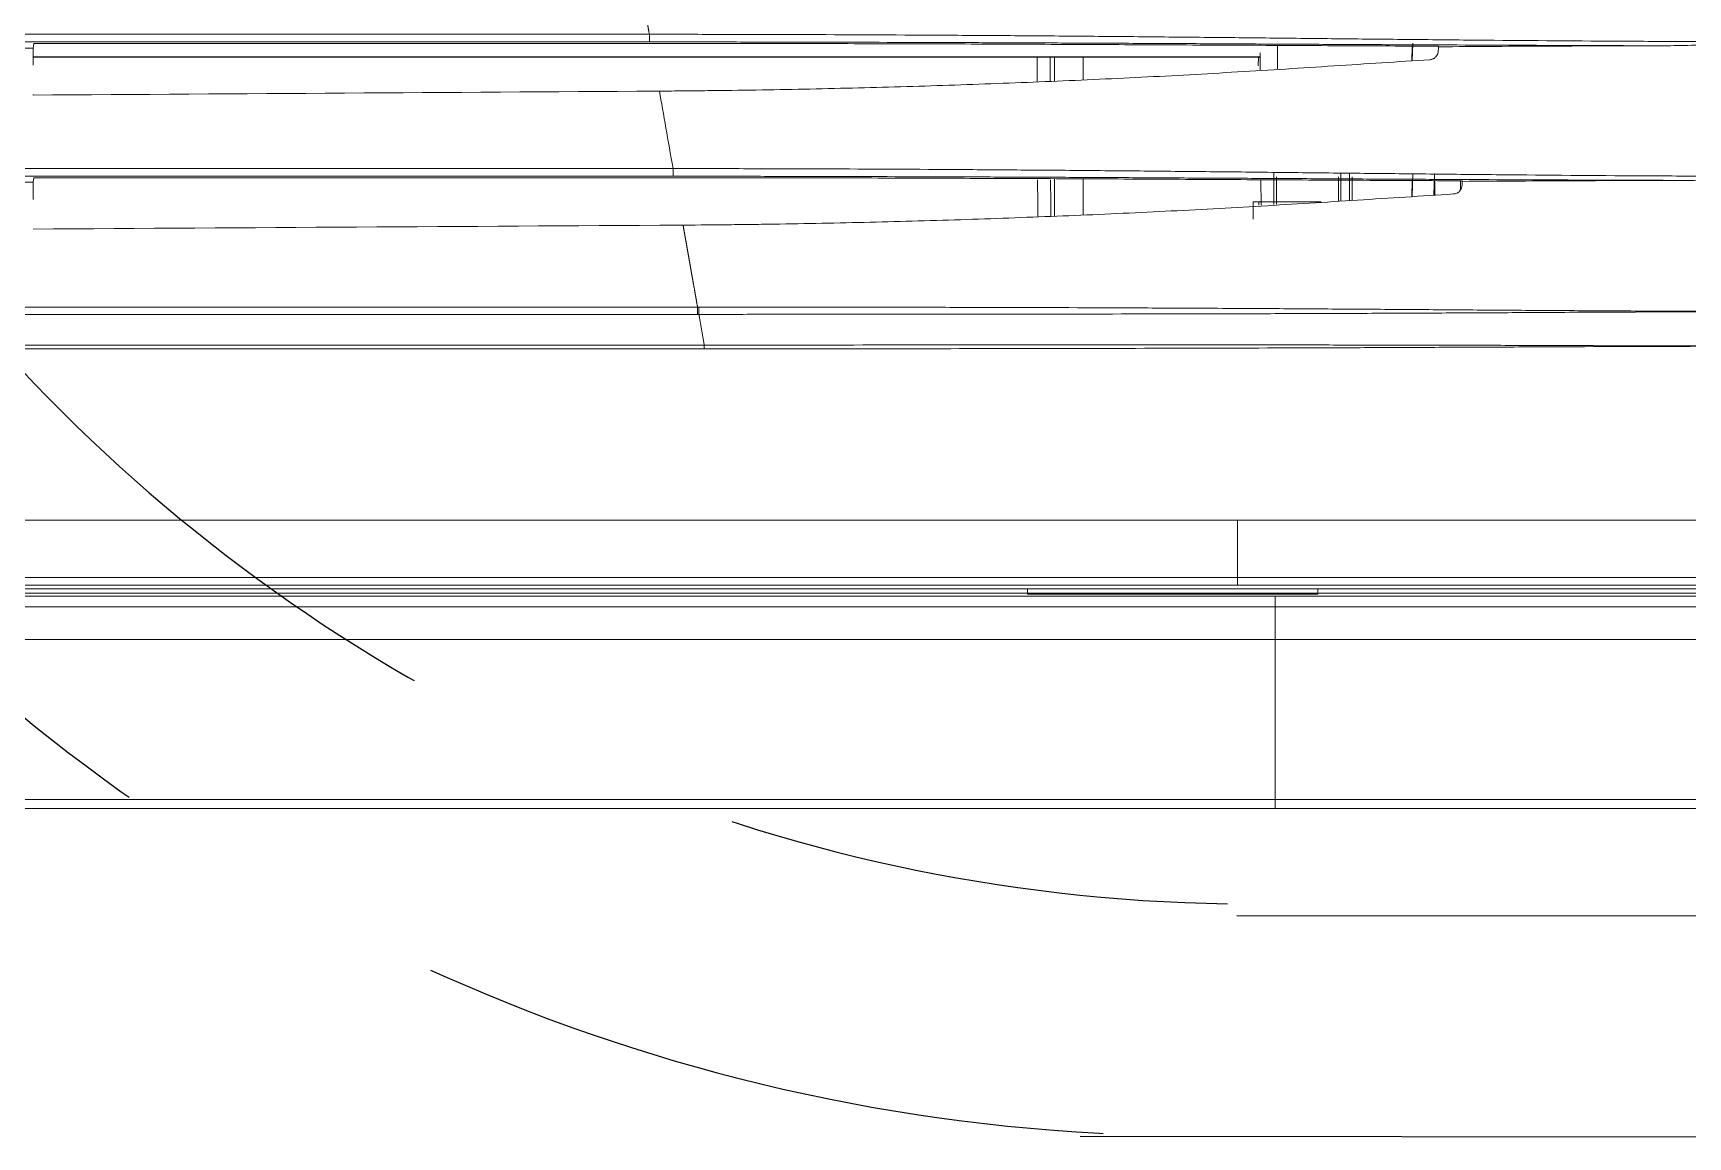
# Model space of a CAD drawing. Header units: inches. Extents: x 3778 to 56227, y -16914 to 35091.
# Drawn here: x 43093.4 to 43283.5, y -13116.7 to -12989.9 of the extents above; entities that cross this region are included whole.
import ezdxf

# ---------------------------------------------------------------- set-up
doc = ezdxf.new("R2010")
doc.units = ezdxf.units.IN
doc.header["$LTSCALE"] = 100
doc.header["$MEASUREMENT"] = 0
doc.linetypes.add('DH-HID2', pattern=[1.2, 0.8, -0.4])
doc.layers.add('2-con', color=2, linetype='Continuous')
doc.layers.add('FU-FURM', color=251, linetype='DH-HID2')
doc.layers.add('mark-B', color=2, linetype='Continuous', lineweight=20)

# ---------------------------------------------------------------- blocks, each defined once
blk = doc.blocks.new('cjscjdeh')
at = {"layer": 'FU-FURM', "color": 8}
for p, q in [((151074.68, 67752.61), (151127.77, 67752.55)), ((151056.66, 67727.25), (151134.59, 67727.15))]:
    blk.add_line(p, q, dxfattribs=at)
for centre, radius, start in [((151076.67, 67948.17), 194.25, 181.2146), ((151070.33, 67940.87), 213.6, 181.2145)]:
    blk.add_arc(centre, radius, start, 269.0908, dxfattribs=at)
blk = doc.blocks.new('무풍1WAY 대형')
at = {"layer": 'mark-B'}
for p, q in [((-620.26, -24.74), (-556.94, -24.74)), ((-556.94, -25.23), (-620.26, -25.23)), ((-556.94, -24.74), (-523.58, -24.74)), ((-523.58, -25.23), (-556.94, -25.23)), ((-523.58, -24.74), (-224.04, -24.74)), ((0, -25.23), (-523.58, -25.23)), ((-486.45, -52.82), (486.43, -52.82)), ((486.43, -53.25), (-486.45, -53.25)), ((-485.68, -56.78), (485.66, -56.78)), ((485.66, -57.61), (-485.68, -57.61)), ((-549.54, -67.72), (-549.54, -69.71)), ((-529.99, -72.34), (-529.99, -68.19)), ((-526.7, -72.36), (-526.7, -68.09)), ((-567.87, -72.98), (-567.79, -70.3)), ((-567.8, -72.15), (-567.74, -70.3)), ((-560.9, -69.91), (-560.9, -72.56)), ((-560.6, -69.89), (-560.6, -73.01)), ((-559.61, -73.01), (-559.61, -69.84)), ((-559.31, -72.56), (-559.31, -69.82)), ((-549.54, -69.71), (-557.35, -69.71)), ((-552.19, -69.42), (-552.19, -72.56)), ((-551.89, -69.41), (-551.89, -73.01)), ((-550.41, -72.24), (-550.46, -69.33)), ((-550.17, -69.31), (-550.16, -69.71)), ((-573.36, -72.12), (-573.36, -71.11)), ((-570.38, -72.14), (-570.38, -70.47)), ((-570.29, -70.46), (-570.36, -72.98)), ((-409.41, -72.48), (-409.34, -71.95)), ((-407.69, -71.95), (-409.34, -71.95)), ((-409.41, -72.48), (-483.05, -72.48)), ((-482.87, -72.64), (482.85, -72.64)), ((482.85, -73.52), (-482.87, -73.52)), ((-526.7, -86.37), (-526.7, -83.61)), ((-552.32, -87.68), (-552.32, -85)), ((-550.33, -86.81), (-550.33, -84.89)), ((-550.08, -85.35), (-550.13, -86.37)), ((-529.99, -86.37), (-529.99, -83.78)), ((-567.87, -87.92), (-567.81, -85.91)), ((-567.81, -87.6), (-567.76, -85.91)), ((-409.33, -86.37), (-550.3, -86.37)), ((-409.41, -87.91), (-409.34, -87.38)), ((-407.69, -87.38), (-409.34, -87.38)), ((-409.41, -87.91), (-480.32, -87.91)), ((-480.14, -88.08), (480.12, -88.08)), ((480.12, -88.96), (-480.14, -88.96))]:
    blk.add_line(p, q, dxfattribs=at)
for centre in [(-409.34, -69.96), (-409.34, -85.4)]:
    blk.add_ellipse(centre, major_axis=(0, -1.99), ratio=0.008727, start_param=0.069813, end_param=1.570796, dxfattribs=at)
for points, knots in [([(-552.04, 0), (-460.03, 0), (-322.02, 0), (-184.01, 0), (-92.01, 0), (-46, 0), (0, 0)], [0, 0, 0, 0, 0.5, 0.75, 0.75, 1, 1, 1, 1]), ([(-634.86, -0.02), (-633.13, -0.02), (-631.41, -0.02), (-627.96, -0.02), (-622.78, -0.02), (-610.7, -0.02), (-600.35, -0.02), (-579.65, -0.02), (-565.84, -0.02), (-552.04, -0.02)], [0, 0, 0, 0, 0.0625, 0.0625, 0.125, 0.25, 0.5, 0.5, 1, 1, 1, 1]), ([(-552.04, -1.05), (-565.84, -1.05), (-579.65, -1.05), (-600.35, -1.05), (-610.7, -1.05), (-621.06, -1.05), (-626.23, -1.06), (-627.96, -1.06), (-631.41, -1.06), (-633.13, -1.06), (-634.86, -1.06)], [0, 0, 0, 0, 0.5, 0.5, 0.75, 0.875, 0.875, 0.9375, 0.9375, 1, 1, 1, 1]), ([(-552.04, -0.02), (-506.03, -0.02), (-460.03, -0.02), (-368.03, -0.02), (-322.02, -0.02), (-230.02, -0.02), (-184.01, -0.02), (-92.01, -0.02), (-46, -0.02), (0, -0.02)], [0, 0, 0, 0, 0.25, 0.25, 0.5, 0.5, 0.75, 0.75, 1, 1, 1, 1]), ([(-552.04, -0.02), (-552.04, -0.02), (-552.04, -0.05), (-552.04, -0.14), (-552.04, -0.21), (-552.04, -0.39), (-552.04, -0.5), (-552.04, -0.75), (-552.04, -0.89), (-552.04, -1.05)], [0, 0, 0, 0, 0.25, 0.25, 0.5, 0.5, 0.75, 0.75, 1, 1, 1, 1]), ([(0, -1.05), (-46, -1.05), (-92.01, -1.04), (-184.01, -1.04), (-230.02, -1.04), (-322.02, -1.04), (-368.03, -1.04), (-460.03, -1.04), (-506.03, -1.05), (-552.04, -1.05)], [0, 0, 0, 0, 0.25, 0.25, 0.5, 0.5, 0.75, 0.75, 1, 1, 1, 1]), ([(-552.04, -19.43), (-552.04, -19.37), (-552.04, -19.25), (-552.04, -19.06), (-552.04, -18.88), (-552.04, -18.69), (-552.04, -18.51), (-552.04, -18.32), (-552.04, -18.13), (-552.04, -17.94), (-552.04, -17.75), (-552.04, -17.56), (-552.04, -17.37), (-552.04, -17.17), (-552.04, -16.98), (-552.04, -16.78), (-552.04, -16.58), (-552.04, -16.38), (-552.04, -16.18), (-552.04, -15.98), (-552.04, -15.78), (-552.04, -15.58), (-552.04, -15.37), (-552.04, -15.17), (-552.04, -14.96), (-552.04, -14.75), (-552.04, -14.54), (-552.04, -14.33), (-552.04, -14.12), (-552.04, -13.91), (-552.04, -13.7), (-552.04, -13.48), (-552.04, -13.27), (-552.04, -13.05), (-552.04, -12.84), (-552.04, -12.62), (-552.04, -12.4), (-552.04, -12.18), (-552.04, -11.96), (-552.04, -11.74), (-552.04, -11.52), (-552.04, -11.29), (-552.04, -11.07), (-552.04, -10.84), (-552.04, -10.62), (-552.04, -10.39), (-552.04, -10.16), (-552.04, -9.92), (-552.04, -9.66), (-552.04, -9.38), (-552.04, -9.11), (-552.04, -8.84), (-552.04, -8.58), (-552.04, -8.31), (-552.04, -8.05), (-552.04, -7.79), (-552.04, -7.54), (-552.04, -7.29), (-552.04, -7.04), (-552.04, -6.79), (-552.04, -6.55), (-552.04, -6.31), (-552.04, -6.07), (-552.04, -5.84), (-552.04, -5.61), (-552.04, -5.38), (-552.04, -5.15), (-552.04, -4.93), (-552.04, -4.71), (-552.04, -4.49), (-552.04, -4.28), (-552.04, -4.07), (-552.04, -3.86), (-552.04, -3.65), (-552.04, -3.45), (-552.04, -3.25), (-552.04, -3.05), (-552.04, -2.85), (-552.04, -2.66), (-552.04, -2.47), (-552.04, -2.28), (-552.04, -2.1), (-552.04, -1.92), (-552.04, -1.74), (-552.04, -1.56), (-552.04, -1.39), (-552.04, -1.22), (-552.04, -1.11), (-552.04, -1.05)], [0, 0, 0, 0, 0.009448, 0.018961, 0.028537, 0.038176, 0.047879, 0.057646, 0.067477, 0.077371, 0.087329, 0.09735, 0.107435, 0.117584, 0.127796, 0.138072, 0.148411, 0.158814, 0.16928, 0.17981, 0.190403, 0.20106, 0.21178, 0.222564, 0.233411, 0.244321, 0.255295, 0.266332, 0.277432, 0.288596, 0.299823, 0.311114, 0.322467, 0.333884, 0.345363, 0.356906, 0.368512, 0.38018, 0.391912, 0.403706, 0.415563, 0.427483, 0.439465, 0.451511, 0.463619, 0.475789, 0.488022, 0.500318, 0.515257, 0.530069, 0.544755, 0.559315, 0.573749, 0.588058, 0.60224, 0.616297, 0.630228, 0.644033, 0.657712, 0.671265, 0.684693, 0.697995, 0.711172, 0.724224, 0.73715, 0.749951, 0.762626, 0.775177, 0.787602, 0.799902, 0.812077, 0.824128, 0.836053, 0.847854, 0.859531, 0.871082, 0.88251, 0.893812, 0.90499, 0.916044, 0.926974, 0.937779, 0.948459, 0.959016, 0.969448, 0.979756, 0.98994, 1, 1, 1, 1]), ([(0, -19.43), (-92.01, -19.43), (-184.01, -19.43), (-322.02, -19.43), (-368.03, -19.43), (-437.03, -19.43), (-460.03, -19.43), (-506.03, -19.43), (-529.04, -19.43), (-552.04, -19.43)], [0, 0, 0, 0, 0.5, 0.5, 0.75, 0.75, 0.875, 0.875, 1, 1, 1, 1]), ([(-552.04, -23.18), (-529.04, -23.18), (-506.03, -23.18), (-460.03, -23.18), (-437.03, -23.18), (-368.03, -23.18), (-322.02, -23.18), (-184.01, -23.18), (-92.01, -23.18), (0, -23.18)], [0, 0, 0, 0, 0.125, 0.125, 0.25, 0.25, 0.5, 0.5, 1, 1, 1, 1]), ([(-552.04, -23.18), (-552.04, -23.25), (-552.04, -23.32), (-552.04, -23.47), (-552.04, -23.54), (-552.04, -23.68), (-552.04, -23.75), (-552.04, -23.88), (-552.04, -23.94), (-552.04, -24.05), (-552.04, -24.11), (-552.04, -24.2), (-552.04, -24.24), (-552.04, -24.3), (-552.04, -24.33), (-552.04, -24.36), (-552.04, -24.37), (-552.04, -24.38)], [0, 0, 0, 0, 0.125, 0.125, 0.25, 0.25, 0.375, 0.375, 0.5, 0.5, 0.625, 0.625, 0.75, 0.75, 0.875, 0.875, 1, 1, 1, 1]), ([(0, -24.38), (-92.01, -24.38), (-184.01, -24.38), (-322.02, -24.38), (-368.03, -24.38), (-437.03, -24.38), (-460.03, -24.38), (-506.03, -24.38), (-529.04, -24.38), (-552.04, -24.38)], [0, 0, 0, 0, 0.5, 0.5, 0.75, 0.75, 0.875, 0.875, 1, 1, 1, 1]), ([(-616.53, -25.68), (-616.21, -25.68), (-615.89, -25.68), (-615.4, -25.68), (-615.24, -25.68), (-614.92, -25.68), (-614.11, -25.68), (-613.31, -25.68), (-611.37, -25.68), (-610.08, -25.68), (-607.5, -25.68), (-606.21, -25.68), (-603.63, -25.68), (-597.18, -25.68), (-590.73, -25.68), (-580.41, -25.68), (-575.25, -25.68), (-564.93, -25.68), (-559.77, -25.68), (-554.61, -25.68)], [0, 0, 0, 0, 0.015625, 0.015625, 0.023437, 0.023437, 0.03125, 0.0625, 0.0625, 0.125, 0.125, 0.1875, 0.1875, 0.25, 0.5, 0.5, 0.75, 0.75, 1, 1, 1, 1]), ([(-556.94, -25.23), (-556.94, -25.2), (-556.94, -25.17), (-556.94, -25.11), (-556.94, -25.08), (-556.94, -25.02), (-556.94, -24.99), (-556.94, -24.94), (-556.94, -24.91), (-556.94, -24.86), (-556.94, -24.84), (-556.94, -24.81), (-556.94, -24.79), (-556.94, -24.77), (-556.94, -24.76), (-556.94, -24.74), (-556.94, -24.74), (-556.94, -24.74)], [0, 0, 0, 0, 0.125, 0.125, 0.25, 0.25, 0.375, 0.375, 0.5, 0.5, 0.625, 0.625, 0.75, 0.75, 0.875, 0.875, 1, 1, 1, 1]), ([(-554.61, -25.68), (-553.46, -25.68), (-552.31, -25.68), (-550.02, -25.68), (-548.87, -25.68), (-547.73, -25.68)], [0, 0, 0, 0, 0.500008, 0.500008, 1, 1, 1, 1]), ([(-547.73, -26.53), (-548.87, -26.53), (-550.02, -26.53), (-552.31, -26.53), (-553.46, -26.53), (-554.61, -26.53)], [0, 0, 0, 0, 0.499997, 0.499997, 1, 1, 1, 1]), ([(-547.73, -25.68), (-547.73, -25.68), (-547.73, -25.67), (-547.73, -25.69), (-547.73, -25.7), (-547.73, -25.73), (-547.73, -25.76), (-547.73, -25.81), (-547.73, -25.85), (-547.73, -25.93), (-547.73, -25.97), (-547.73, -26.07), (-547.73, -26.12), (-547.73, -26.23), (-547.73, -26.29), (-547.73, -26.41), (-547.73, -26.47), (-547.73, -26.53)], [0, 0, 0, 0, 0.125, 0.125, 0.25, 0.25, 0.375, 0.375, 0.5, 0.5, 0.625, 0.625, 0.75, 0.75, 0.875, 0.875, 1, 1, 1, 1]), ([(547.71, -26.53), (502.06, -26.53), (456.42, -26.53), (365.14, -26.53), (319.49, -26.53), (228.21, -26.53), (182.56, -26.53), (91.28, -26.53), (45.63, -26.53), (-45.65, -26.53), (-91.3, -26.53), (-182.58, -26.53), (-273.87, -26.53), (-410.8, -26.53), (-502.08, -26.53), (-547.73, -26.53)], [0, 0, 0, 0, 0.125, 0.125, 0.25, 0.25, 0.375, 0.375, 0.5, 0.5, 0.625, 0.625, 0.75, 0.875, 1, 1, 1, 1]), ([(-547.73, -26.53), (-547.73, -27.47), (-547.73, -29.66), (-547.73, -31.86), (-547.73, -33.13)], [0, 0, 0, 0, 0.427551, 1, 1, 1, 1]), ([(-523.58, -24.74), (-523.58, -24.74), (-523.58, -24.74), (-523.58, -24.76), (-523.58, -24.77), (-523.58, -24.79), (-523.58, -24.81), (-523.58, -24.84), (-523.58, -24.86), (-523.58, -24.91), (-523.58, -24.94), (-523.58, -24.99), (-523.58, -25.02), (-523.58, -25.08), (-523.58, -25.11), (-523.58, -25.17), (-523.58, -25.2), (-523.58, -25.23)], [0, 0, 0, 0, 0.125, 0.125, 0.25, 0.25, 0.375, 0.375, 0.5, 0.5, 0.625, 0.625, 0.75, 0.75, 0.875, 0.875, 1, 1, 1, 1]), ([(-547.73, -33.13), (-548.79, -33.13), (-570.87, -33.13), (-592.94, -33.13), (-613.96, -33.13)], [0, 0, 0, 0, 0.04809, 1, 1, 1, 1]), ([(-106.59, -33.13), (-116.7, -33.13), (-172.46, -33.13), (-273.87, -33.13), (-372.29, -33.13), (-425.07, -33.13), (-432.21, -33.13)], [0, 0, 0, 0, 0.093212, 0.513729, 0.934246, 1, 1, 1, 1]), ([(-615.92, -53.12), (-613.22, -53.12), (-610.53, -53.12), (-605.13, -53.11), (-602.43, -53.11), (-594.34, -53.09), (-588.95, -53.07), (-580.86, -53.03), (-578.16, -53.02), (-572.76, -53), (-567.37, -52.97), (-561.97, -52.95), (-556.58, -52.93), (-553.88, -52.92), (-545.79, -52.9), (-540.4, -52.88), (-529.61, -52.86), (-524.21, -52.85), (-513.42, -52.83), (-508.03, -52.83), (-497.24, -52.82), (-491.84, -52.82), (-486.45, -52.82)], [0, 0, 0, 0, 0.0625, 0.0625, 0.125, 0.125, 0.25, 0.25, 0.3125, 0.3125, 0.375, 0.4375, 0.4375, 0.5, 0.5, 0.625, 0.625, 0.75, 0.75, 0.875, 0.875, 1, 1, 1, 1]), ([(-486.45, -53.25), (-491.84, -53.25), (-497.24, -53.25), (-508.03, -53.26), (-513.42, -53.26), (-524.21, -53.26), (-529.61, -53.26), (-537.7, -53.27), (-540.4, -53.27), (-545.79, -53.27), (-548.49, -53.27), (-553.88, -53.26), (-556.58, -53.26), (-561.97, -53.25), (-564.67, -53.25), (-570.07, -53.24), (-572.76, -53.23), (-578.16, -53.22), (-580.86, -53.21), (-586.25, -53.19), (-588.95, -53.18), (-594.34, -53.16), (-597.04, -53.15), (-602.43, -53.14), (-605.13, -53.13), (-610.53, -53.13), (-613.22, -53.12), (-615.92, -53.12)], [0, 0, 0, 0, 0.125, 0.125, 0.25, 0.25, 0.375, 0.375, 0.4375, 0.4375, 0.5, 0.5, 0.5625, 0.5625, 0.625, 0.625, 0.6875, 0.6875, 0.75, 0.75, 0.8125, 0.8125, 0.875, 0.875, 0.9375, 0.9375, 1, 1, 1, 1]), ([(-486.45, -53.25), (-486.45, -53.23), (-486.45, -53.21), (-486.45, -53.15), (-486.45, -53.11), (-486.45, -53.04), (-486.45, -53), (-486.45, -52.91), (-486.45, -52.86), (-486.45, -52.82)], [0, 0, 0, 0, 0.25, 0.25, 0.5, 0.5, 0.75, 0.75, 1, 1, 1, 1]), ([(-615.22, -57.11), (-613.86, -57.11), (-612.51, -57.11), (-609.81, -57.1), (-608.46, -57.1), (-605.76, -57.1), (-604.41, -57.09), (-601.71, -57.08), (-600.36, -57.08), (-597.66, -57.07), (-596.31, -57.06), (-593.61, -57.05), (-592.26, -57.04), (-588.22, -57.02), (-585.52, -57.01), (-580.13, -56.98), (-577.44, -56.96), (-572.05, -56.94), (-569.36, -56.92), (-563.98, -56.9), (-561.29, -56.89), (-555.9, -56.87), (-553.21, -56.86), (-545.14, -56.84), (-539.76, -56.83), (-528.99, -56.81), (-523.61, -56.8), (-515.52, -56.8), (-512.82, -56.79), (-508.78, -56.79), (-507.43, -56.79), (-504.73, -56.79), (-503.38, -56.79), (-499.33, -56.79), (-496.63, -56.79), (-492.58, -56.78), (-490.55, -56.78), (-488.19, -56.78), (-487.18, -56.78), (-486.5, -56.78), (-486.16, -56.78), (-485.83, -56.78)], [0, 0, 0, 0, 0.03125, 0.03125, 0.0625, 0.0625, 0.09375, 0.09375, 0.125, 0.125, 0.15625, 0.15625, 0.1875, 0.1875, 0.25, 0.25, 0.3125, 0.3125, 0.375, 0.375, 0.4375, 0.4375, 0.5, 0.5, 0.625, 0.625, 0.75, 0.75, 0.8125, 0.8125, 0.84375, 0.84375, 0.875, 0.875, 0.9375, 0.9375, 0.96875, 0.984375, 0.992188, 0.992188, 1, 1, 1, 1]), ([(-485.83, -57.61), (-485.83, -57.59), (-485.83, -57.56), (-485.83, -57.49), (-485.83, -57.45), (-485.83, -57.37), (-485.83, -57.33), (-485.83, -57.25), (-485.83, -57.21), (-485.83, -57.13), (-485.83, -57.09), (-485.83, -57.01), (-485.83, -56.97), (-485.83, -56.91), (-485.83, -56.88), (-485.83, -56.82), (-485.83, -56.8), (-485.83, -56.78)], [0, 0, 0, 0, 0.125, 0.125, 0.25, 0.25, 0.375, 0.375, 0.5, 0.5, 0.625, 0.625, 0.75, 0.75, 0.875, 0.875, 1, 1, 1, 1]), ([(-485.68, -57.61), (-485.68, -57.59), (-485.68, -57.56), (-485.68, -57.49), (-485.68, -57.45), (-485.68, -57.37), (-485.68, -57.33), (-485.68, -57.25), (-485.68, -57.21), (-485.68, -57.13), (-485.68, -57.09), (-485.68, -57.01), (-485.68, -56.97), (-485.68, -56.91), (-485.68, -56.88), (-485.68, -56.82), (-485.68, -56.8), (-485.68, -56.78)], [0, 0, 0, 0, 0.125, 0.125, 0.25, 0.25, 0.375, 0.375, 0.5, 0.5, 0.625, 0.625, 0.75, 0.75, 0.875, 0.875, 1, 1, 1, 1]), ([(-485.83, -57.61), (-488.53, -57.61), (-491.23, -57.61), (-496.63, -57.61), (-499.33, -57.61), (-503.38, -57.6), (-504.73, -57.6), (-507.43, -57.6), (-508.78, -57.6), (-512.83, -57.59), (-515.52, -57.58), (-523.61, -57.56), (-529, -57.55), (-537.07, -57.51), (-539.76, -57.5), (-545.14, -57.47), (-547.84, -57.46), (-553.22, -57.43), (-555.91, -57.41), (-561.29, -57.37), (-563.98, -57.36), (-569.36, -57.32), (-572.05, -57.3), (-577.44, -57.26), (-580.13, -57.24), (-585.52, -57.21), (-588.21, -57.19), (-592.26, -57.17), (-593.61, -57.16), (-596.31, -57.15), (-599.01, -57.14), (-601.71, -57.13), (-604.41, -57.12), (-605.76, -57.12), (-608.46, -57.11), (-609.81, -57.11), (-611.84, -57.11), (-612.85, -57.11), (-613.86, -57.11), (-614.37, -57.11), (-614.54, -57.11), (-614.88, -57.11), (-615.05, -57.11), (-615.22, -57.11)], [0, 0, 0, 0, 0.0625, 0.0625, 0.125, 0.125, 0.15625, 0.15625, 0.1875, 0.1875, 0.25, 0.25, 0.375, 0.375, 0.4375, 0.4375, 0.5, 0.5, 0.5625, 0.5625, 0.625, 0.625, 0.6875, 0.6875, 0.75, 0.75, 0.8125, 0.8125, 0.84375, 0.84375, 0.875, 0.90625, 0.90625, 0.9375, 0.9375, 0.96875, 0.96875, 0.984375, 0.992188, 0.992188, 0.996094, 0.996094, 1, 1, 1, 1]), ([(-485.68, -57.61), (-485.68, -57.61), (-485.68, -57.61), (-485.73, -57.61), (-485.78, -57.61), (-485.83, -57.61)], [0, 0, 0, 0, 0.000281, 0.000281, 1, 1, 1, 1]), ([(-485.68, -57.61), (-485.67, -57.64), (-485.66, -57.7), (-485.65, -57.79), (-485.63, -57.88), (-485.61, -57.97), (-485.6, -58.06), (-485.58, -58.15), (-485.57, -58.24), (-485.55, -58.33), (-485.54, -58.42), (-485.52, -58.51), (-485.5, -58.6), (-485.49, -58.68), (-485.47, -58.77), (-485.46, -58.86), (-485.44, -58.95), (-485.43, -59.03), (-485.41, -59.12), (-485.4, -59.21), (-485.38, -59.3), (-485.37, -59.38), (-485.35, -59.47), (-485.34, -59.55), (-485.32, -59.64), (-485.31, -59.73), (-485.29, -59.81), (-485.27, -59.9), (-485.26, -59.98), (-485.24, -60.07), (-485.23, -60.15), (-485.21, -60.24), (-485.2, -60.32), (-485.18, -60.41), (-485.17, -60.49), (-485.15, -60.57), (-485.14, -60.66), (-485.13, -60.74), (-485.11, -60.83), (-485.1, -60.91), (-485.08, -60.99), (-485.07, -61.07), (-485.05, -61.16), (-485.04, -61.24), (-485.02, -61.32), (-485.01, -61.4), (-484.99, -61.49), (-484.98, -61.57), (-484.96, -61.65), (-484.95, -61.73), (-484.94, -61.81), (-484.92, -61.89), (-484.91, -61.97), (-484.89, -62.05), (-484.88, -62.14), (-484.86, -62.22), (-484.85, -62.3), (-484.84, -62.38), (-484.82, -62.46), (-484.81, -62.53), (-484.79, -62.61), (-484.78, -62.69), (-484.77, -62.77), (-484.75, -62.85), (-484.74, -62.93), (-484.72, -63.01), (-484.71, -63.09), (-484.7, -63.16), (-484.68, -63.24), (-484.67, -63.32), (-484.66, -63.4), (-484.64, -63.47), (-484.63, -63.55), (-484.61, -63.63), (-484.6, -63.71), (-484.59, -63.78), (-484.57, -63.86), (-484.56, -63.93), (-484.55, -64.01), (-484.53, -64.09), (-484.52, -64.16), (-484.51, -64.24), (-484.49, -64.31), (-484.48, -64.39), (-484.47, -64.46), (-484.45, -64.54), (-484.44, -64.61), (-484.43, -64.69), (-484.41, -64.76), (-484.4, -64.83), (-484.39, -64.91), (-484.38, -64.98), (-484.36, -65.05), (-484.35, -65.13), (-484.34, -65.2), (-484.32, -65.27), (-484.31, -65.35), (-484.3, -65.42), (-484.29, -65.49), (-484.27, -65.56), (-484.26, -65.63), (-484.25, -65.71), (-484.23, -65.78), (-484.22, -65.85), (-484.21, -65.92), (-484.2, -65.99), (-484.18, -66.06), (-484.17, -66.13), (-484.16, -66.2), (-484.15, -66.27), (-484.13, -66.34), (-484.12, -66.41), (-484.11, -66.48), (-484.1, -66.55), (-484.09, -66.62), (-484.07, -66.69), (-484.06, -66.76), (-484.05, -66.83), (-484.04, -66.9), (-484.02, -66.97), (-484.02, -67.01), (-484.01, -67.03)], [0, 0, 0, 0, 0.008444, 0.016887, 0.025328, 0.033767, 0.042205, 0.050642, 0.059077, 0.06751, 0.075942, 0.084373, 0.092802, 0.10123, 0.109657, 0.118082, 0.126506, 0.134929, 0.143351, 0.151771, 0.16019, 0.168608, 0.177025, 0.185441, 0.193855, 0.202269, 0.210681, 0.219093, 0.227503, 0.235912, 0.244321, 0.252728, 0.261135, 0.26954, 0.277945, 0.286349, 0.294752, 0.303154, 0.311556, 0.319957, 0.328357, 0.336756, 0.345154, 0.353552, 0.36195, 0.370346, 0.378742, 0.387138, 0.395533, 0.403927, 0.412321, 0.420714, 0.429107, 0.4375, 0.445892, 0.454283, 0.462675, 0.471066, 0.479456, 0.487846, 0.496237, 0.504626, 0.513016, 0.521405, 0.529794, 0.538183, 0.546572, 0.554961, 0.56335, 0.571738, 0.580127, 0.588515, 0.596904, 0.605292, 0.613681, 0.622069, 0.630458, 0.638847, 0.647236, 0.655625, 0.664014, 0.672404, 0.680793, 0.689183, 0.697574, 0.705964, 0.714355, 0.722746, 0.731138, 0.73953, 0.747922, 0.756315, 0.764708, 0.773102, 0.781496, 0.789891, 0.798287, 0.806683, 0.815079, 0.823476, 0.831874, 0.840272, 0.848672, 0.857071, 0.865472, 0.873873, 0.882275, 0.890678, 0.899082, 0.907487, 0.915892, 0.924299, 0.932706, 0.941114, 0.949523, 0.957934, 0.966345, 0.974757, 0.98317, 0.991585, 1, 1, 1, 1]), ([(-484.01, -67.03), (-485.86, -67.04), (-487.71, -67.06), (-490.49, -67.09), (-492.34, -67.11), (-494.19, -67.14), (-498.81, -67.21), (-502.51, -67.29), (-508.05, -67.42), (-509.89, -67.48), (-513.58, -67.58), (-515.43, -67.64), (-519.12, -67.76), (-520.97, -67.83), (-524.66, -67.97), (-526.5, -68.04), (-530.19, -68.19), (-532.03, -68.27), (-535.72, -68.44), (-537.56, -68.53), (-541.25, -68.71), (-543.09, -68.81), (-546.78, -69.01), (-548.62, -69.11), (-552.3, -69.33), (-554.15, -69.44), (-557.83, -69.67), (-559.67, -69.78), (-563.36, -70.02), (-565.2, -70.13), (-568.88, -70.37), (-570.72, -70.49), (-572.56, -70.61)], [0, 0, 0, 0, 0.0625, 0.0625, 0.09375, 0.125, 0.125, 0.25, 0.25, 0.3125, 0.3125, 0.375, 0.375, 0.4375, 0.4375, 0.5, 0.5, 0.5625, 0.5625, 0.625, 0.625, 0.6875, 0.6875, 0.75, 0.75, 0.8125, 0.8125, 0.875, 0.875, 0.9375, 0.9375, 1, 1, 1, 1]), ([(-612.34, -72.63), (-612.34, -72.63), (-612.34, -72.63), (-612.34, -72.63), (-612.34, -72.63), (-612.34, -72.63), (-612.34, -72.63), (-612.34, -72.63), (-612.34, -72.63), (-612.34, -72.63), (-612.33, -72.63), (-612.33, -72.63), (-612.32, -72.63), (-612.31, -72.63), (-612.3, -72.63), (-612.28, -72.63), (-612.26, -72.62), (-612.21, -72.62), (-612.18, -72.62), (-612.07, -72.61), (-612.01, -72.61), (-611.8, -72.6), (-611.67, -72.59), (-611.26, -72.57), (-611, -72.56), (-610.19, -72.51), (-609.65, -72.49), (-608.03, -72.41), (-606.95, -72.36), (-604.78, -72.28), (-603.7, -72.24), (-602.08, -72.2), (-601.54, -72.19), (-600.46, -72.18), (-599.92, -72.17), (-599.38, -72.17)], [0, 0, 0, 0, 0.000061, 0.000061, 0.000122, 0.000122, 0.000244, 0.000244, 0.000488, 0.000488, 0.000977, 0.000977, 0.001953, 0.001953, 0.003906, 0.003906, 0.007813, 0.007813, 0.015625, 0.015625, 0.03125, 0.03125, 0.0625, 0.0625, 0.125, 0.125, 0.25, 0.25, 0.5, 0.5, 0.75, 0.75, 0.875, 0.875, 1, 1, 1, 1]), ([(-573.55, -72.06), (-577.85, -72.08), (-582.15, -72.11), (-588.61, -72.14), (-590.76, -72.14), (-595.07, -72.16), (-597.23, -72.17), (-599.38, -72.17)], [0, 0, 0, 0, 0.5, 0.5, 0.75, 0.75, 1, 1, 1, 1]), ([(-599.38, -72.17), (-594.52, -72.18), (-589.66, -72.2), (-579.95, -72.24), (-575.1, -72.26), (-567.82, -72.3), (-565.4, -72.31), (-560.55, -72.34), (-558.12, -72.36), (-553.28, -72.38), (-550.85, -72.4), (-546, -72.42), (-541.15, -72.45), (-536.3, -72.48), (-531.45, -72.5), (-529.03, -72.52), (-524.17, -72.54), (-521.75, -72.55), (-516.89, -72.57), (-514.46, -72.58), (-507.18, -72.6), (-502.32, -72.62), (-495.03, -72.63), (-492.59, -72.64), (-487.73, -72.64), (-485.3, -72.64), (-482.87, -72.64)], [0, 0, 0, 0, 0.125, 0.125, 0.25, 0.25, 0.3125, 0.3125, 0.375, 0.375, 0.4375, 0.4375, 0.5, 0.5625, 0.5625, 0.625, 0.625, 0.6875, 0.6875, 0.75, 0.75, 0.875, 0.875, 0.9375, 0.9375, 1, 1, 1, 1]), ([(-483.05, -72.48), (-484.94, -72.48), (-486.83, -72.48), (-489.66, -72.48), (-490.61, -72.47), (-492.49, -72.47), (-493.44, -72.47), (-498.16, -72.46), (-501.93, -72.46), (-509.48, -72.43), (-513.25, -72.42), (-520.79, -72.39), (-524.56, -72.38), (-532.1, -72.34), (-535.87, -72.32), (-543.4, -72.28), (-547.16, -72.26), (-554.7, -72.22), (-558.46, -72.2), (-565.99, -72.16), (-569.76, -72.14), (-573.53, -72.12)], [0, 0, 0, 0, 0.0625, 0.0625, 0.09375, 0.09375, 0.125, 0.125, 0.25, 0.25, 0.375, 0.375, 0.5, 0.5, 0.625, 0.625, 0.75, 0.75, 0.875, 0.875, 1, 1, 1, 1]), ([(-573.51, -71.52), (-573.5, -71.46), (-573.49, -71.41), (-573.47, -71.32), (-573.46, -71.29), (-573.45, -71.25), (-573.44, -71.24), (-573.43, -71.21), (-573.42, -71.2), (-573.39, -71.13), (-573.36, -71.08), (-573.31, -71.01), (-573.29, -70.98), (-573.25, -70.94), (-573.23, -70.91), (-573.17, -70.85), (-573.12, -70.81), (-573.05, -70.76), (-573.02, -70.75), (-572.98, -70.73), (-572.97, -70.72), (-572.94, -70.71), (-572.93, -70.7), (-572.86, -70.67), (-572.8, -70.65), (-572.71, -70.63), (-572.68, -70.62), (-572.62, -70.61), (-572.59, -70.61), (-572.56, -70.61)], [0, 0, 0, 0, 0.125, 0.125, 0.1875, 0.1875, 0.21875, 0.21875, 0.25, 0.25, 0.375, 0.375, 0.4375, 0.4375, 0.5, 0.5, 0.625, 0.625, 0.6875, 0.6875, 0.71875, 0.71875, 0.75, 0.75, 0.875, 0.875, 0.9375, 0.9375, 1, 1, 1, 1]), ([(-482.87, -73.52), (-482.95, -73.52), (-483.03, -73.52), (-483.2, -73.52), (-483.46, -73.52), (-484.05, -73.52), (-485.23, -73.52), (-487.6, -73.52), (-489.62, -73.52), (-493.67, -73.51), (-496.38, -73.5), (-504.48, -73.48), (-509.87, -73.45), (-517.97, -73.4), (-520.67, -73.38), (-524.71, -73.35), (-526.06, -73.34), (-528.76, -73.32), (-530.1, -73.31), (-534.15, -73.27), (-536.84, -73.25), (-542.23, -73.19), (-544.93, -73.17), (-550.31, -73.11), (-553.01, -73.08), (-558.4, -73.02), (-561.09, -72.99), (-566.48, -72.94), (-569.17, -72.91), (-574.56, -72.85), (-577.26, -72.83), (-585.34, -72.75), (-590.74, -72.71), (-598.83, -72.67), (-601.53, -72.66), (-606.94, -72.64), (-609.64, -72.63), (-612.34, -72.63)], [0, 0, 0, 0, 0.001953, 0.001953, 0.003906, 0.007813, 0.015625, 0.03125, 0.0625, 0.0625, 0.125, 0.125, 0.25, 0.25, 0.3125, 0.3125, 0.34375, 0.34375, 0.375, 0.375, 0.4375, 0.4375, 0.5, 0.5, 0.5625, 0.5625, 0.625, 0.625, 0.6875, 0.6875, 0.75, 0.75, 0.875, 0.875, 0.9375, 0.9375, 1, 1, 1, 1]), ([(-482.87, -73.52), (-482.87, -73.49), (-482.87, -73.45), (-482.87, -73.37), (-482.87, -73.32), (-482.87, -73.23), (-482.87, -73.18), (-482.87, -73.08), (-482.87, -73.03), (-482.87, -72.94), (-482.87, -72.89), (-482.87, -72.81), (-482.87, -72.78), (-482.87, -72.72), (-482.87, -72.69), (-482.87, -72.66), (-482.87, -72.65), (-482.87, -72.64)], [0, 0, 0, 0, 0.125, 0.125, 0.25, 0.25, 0.375, 0.375, 0.5, 0.5, 0.625, 0.625, 0.75, 0.75, 0.875, 0.875, 1, 1, 1, 1]), ([(-481.29, -82.43), (-481.52, -81.12), (-482.01, -78.34), (-482.58, -75.16), (-482.87, -73.52)], [0, 0, 0, 0, 0.510804, 1, 1, 1, 1]), ([(-481.29, -82.43), (-482.21, -82.44), (-483.14, -82.44), (-484.99, -82.46), (-485.92, -82.47), (-488.69, -82.5), (-490.54, -82.52), (-496.09, -82.61), (-499.78, -82.69), (-505.32, -82.83), (-507.17, -82.88), (-510.86, -82.98), (-512.71, -83.04), (-516.4, -83.16), (-518.24, -83.23), (-521.93, -83.37), (-523.78, -83.44), (-527.47, -83.59), (-529.31, -83.67), (-533, -83.84), (-534.84, -83.93), (-538.53, -84.11), (-540.37, -84.21), (-544.05, -84.41), (-545.9, -84.52), (-549.58, -84.74), (-551.42, -84.85), (-555.1, -85.08), (-556.95, -85.2), (-560.63, -85.44), (-562.47, -85.56), (-566.15, -85.8), (-567.99, -85.92), (-569.84, -86.04)], [0, 0, 0, 0, 0.03125, 0.03125, 0.0625, 0.0625, 0.125, 0.125, 0.25, 0.25, 0.3125, 0.3125, 0.375, 0.375, 0.4375, 0.4375, 0.5, 0.5, 0.5625, 0.5625, 0.625, 0.625, 0.6875, 0.6875, 0.75, 0.75, 0.8125, 0.8125, 0.875, 0.875, 0.9375, 0.9375, 1, 1, 1, 1]), ([(-570.78, -86.96), (-570.78, -86.9), (-570.77, -86.84), (-570.74, -86.76), (-570.73, -86.73), (-570.72, -86.69), (-570.71, -86.67), (-570.7, -86.64), (-570.7, -86.63), (-570.66, -86.56), (-570.63, -86.51), (-570.58, -86.44), (-570.56, -86.42), (-570.52, -86.37), (-570.5, -86.35), (-570.44, -86.29), (-570.39, -86.25), (-570.32, -86.2), (-570.29, -86.18), (-570.25, -86.16), (-570.24, -86.15), (-570.21, -86.14), (-570.2, -86.13), (-570.13, -86.1), (-570.07, -86.09), (-569.99, -86.06), (-569.96, -86.06), (-569.9, -86.05), (-569.87, -86.04), (-569.84, -86.04)], [0, 0, 0, 0, 0.125, 0.125, 0.1875, 0.1875, 0.21875, 0.21875, 0.25, 0.25, 0.375, 0.375, 0.4375, 0.4375, 0.5, 0.5, 0.625, 0.625, 0.6875, 0.6875, 0.71875, 0.71875, 0.75, 0.75, 0.875, 0.875, 0.9375, 0.9375, 1, 1, 1, 1]), ([(-550.3, -86.37), (-550.3, -86.37), (-550.3, -86.38), (-550.3, -86.38), (-550.3, -86.39), (-550.3, -86.39), (-550.3, -86.4), (-550.3, -86.4), (-550.3, -86.41), (-550.3, -86.42), (-550.3, -86.42), (-550.3, -86.43), (-550.31, -86.44), (-550.31, -86.45), (-550.31, -86.45), (-550.31, -86.46), (-550.31, -86.47), (-550.31, -86.48), (-550.31, -86.48), (-550.31, -86.49), (-550.31, -86.5), (-550.31, -86.51), (-550.31, -86.52), (-550.31, -86.52), (-550.31, -86.53), (-550.31, -86.54), (-550.32, -86.55), (-550.32, -86.56), (-550.32, -86.57), (-550.32, -86.58), (-550.32, -86.58), (-550.32, -86.59), (-550.32, -86.6), (-550.32, -86.61), (-550.32, -86.62), (-550.32, -86.63), (-550.32, -86.64), (-550.32, -86.65), (-550.32, -86.66), (-550.32, -86.67), (-550.32, -86.68), (-550.32, -86.69), (-550.32, -86.7), (-550.32, -86.71), (-550.32, -86.72), (-550.33, -86.73), (-550.33, -86.74), (-550.33, -86.75), (-550.33, -86.76), (-550.33, -86.77), (-550.33, -86.78), (-550.33, -86.78), (-550.33, -86.79), (-550.33, -86.8), (-550.33, -86.81), (-550.33, -86.81)], [0, 0, 0, 0, 0.021742, 0.043403, 0.064981, 0.086475, 0.107884, 0.129206, 0.150442, 0.171588, 0.192643, 0.213608, 0.234479, 0.255255, 0.275935, 0.296518, 0.317001, 0.337383, 0.357664, 0.37784, 0.39791, 0.417873, 0.437727, 0.457464, 0.477073, 0.496553, 0.515905, 0.535126, 0.554216, 0.573174, 0.591997, 0.610686, 0.629239, 0.647655, 0.665933, 0.68407, 0.702067, 0.719922, 0.737632, 0.755198, 0.772618, 0.78989, 0.807013, 0.823986, 0.840807, 0.857474, 0.873987, 0.890345, 0.906537, 0.922555, 0.938397, 0.954063, 0.969553, 0.984865, 1, 1, 1, 1]), ([(-550.25, -86.32), (-550.25, -86.32), (-550.26, -86.32), (-550.26, -86.32), (-550.26, -86.32), (-550.26, -86.31), (-550.26, -86.31), (-550.26, -86.31), (-550.26, -86.31), (-550.26, -86.31), (-550.26, -86.31), (-550.26, -86.31), (-550.26, -86.3), (-550.26, -86.3), (-550.26, -86.3), (-550.26, -86.3), (-550.27, -86.3), (-550.27, -86.3), (-550.27, -86.3), (-550.27, -86.3), (-550.27, -86.3), (-550.27, -86.3), (-550.27, -86.3), (-550.27, -86.3), (-550.27, -86.3), (-550.27, -86.3), (-550.27, -86.3), (-550.27, -86.3), (-550.27, -86.3), (-550.27, -86.3), (-550.27, -86.3), (-550.27, -86.3), (-550.28, -86.3), (-550.28, -86.3), (-550.28, -86.3), (-550.28, -86.3), (-550.28, -86.3), (-550.28, -86.3), (-550.28, -86.3), (-550.28, -86.3), (-550.28, -86.31), (-550.28, -86.31), (-550.28, -86.31), (-550.28, -86.31), (-550.28, -86.31), (-550.28, -86.31), (-550.28, -86.31), (-550.28, -86.31), (-550.28, -86.32), (-550.28, -86.32), (-550.29, -86.32), (-550.29, -86.32), (-550.29, -86.32), (-550.29, -86.32), (-550.29, -86.32), (-550.29, -86.33), (-550.29, -86.33), (-550.29, -86.33), (-550.29, -86.33), (-550.29, -86.33), (-550.29, -86.33), (-550.29, -86.34), (-550.29, -86.34), (-550.29, -86.34), (-550.29, -86.34), (-550.29, -86.34), (-550.29, -86.34), (-550.29, -86.35), (-550.29, -86.35), (-550.29, -86.35), (-550.29, -86.35), (-550.29, -86.35), (-550.29, -86.36), (-550.29, -86.36), (-550.3, -86.36), (-550.3, -86.36), (-550.3, -86.36), (-550.3, -86.37), (-550.3, -86.37), (-550.3, -86.37), (-550.3, -86.37)], [0, 0, 0, 0, 0.009686, 0.026508, 0.043228, 0.059847, 0.076366, 0.092785, 0.109103, 0.125322, 0.141442, 0.157463, 0.173385, 0.189208, 0.204933, 0.220559, 0.236088, 0.251519, 0.266853, 0.282089, 0.297228, 0.312269, 0.32721, 0.342037, 0.356749, 0.371347, 0.385832, 0.400203, 0.414462, 0.428608, 0.442642, 0.456565, 0.470377, 0.484078, 0.497669, 0.51115, 0.524521, 0.537784, 0.550937, 0.563982, 0.576919, 0.589748, 0.60247, 0.615084, 0.627592, 0.639993, 0.652288, 0.664477, 0.676561, 0.688539, 0.700412, 0.71218, 0.723843, 0.735402, 0.746857, 0.758209, 0.769456, 0.780601, 0.791642, 0.80258, 0.813415, 0.824148, 0.834779, 0.845307, 0.855733, 0.866058, 0.876281, 0.886402, 0.896422, 0.906341, 0.916159, 0.925876, 0.935493, 0.945009, 0.954424, 0.963739, 0.972955, 0.98207, 0.991085, 1, 1, 1, 1]), ([(-409.33, -86.32), (-411.54, -86.32), (-419.53, -86.32), (-434.93, -86.32), (-457.17, -86.32), (-484.33, -86.32), (-515.91, -86.32), (-538.43, -86.32), (-550.25, -86.32)], [0, 0, 0, 0, 0.047106, 0.170022, 0.327849, 0.520587, 0.748236, 1, 1, 1, 1]), ([(-609.6, -88.11), (-609.6, -88.11), (-609.6, -88.11), (-609.6, -88.11), (-609.6, -88.11), (-609.6, -88.11), (-609.6, -88.11), (-609.6, -88.11), (-609.6, -88.11), (-609.59, -88.11), (-609.59, -88.11), (-609.59, -88.1), (-609.58, -88.1), (-609.57, -88.1), (-609.56, -88.1), (-609.54, -88.1), (-609.52, -88.1), (-609.47, -88.1), (-609.43, -88.09), (-609.33, -88.09), (-609.27, -88.08), (-609.06, -88.07), (-608.93, -88.07), (-608.52, -88.04), (-608.25, -88.03), (-607.44, -87.99), (-606.91, -87.96), (-605.29, -87.88), (-604.21, -87.84), (-602.59, -87.77), (-602.05, -87.75), (-600.97, -87.72), (-600.43, -87.7), (-599.35, -87.68), (-598.81, -87.67), (-597.73, -87.65), (-597.19, -87.64), (-596.65, -87.64)], [0, 0, 0, 0, 0.000061, 0.000061, 0.000122, 0.000122, 0.000244, 0.000244, 0.000488, 0.000488, 0.000977, 0.000977, 0.001953, 0.001953, 0.003906, 0.003906, 0.007812, 0.007812, 0.015625, 0.015625, 0.03125, 0.03125, 0.0625, 0.0625, 0.125, 0.125, 0.25, 0.25, 0.5, 0.5, 0.625, 0.625, 0.75, 0.75, 0.875, 0.875, 1, 1, 1, 1]), ([(-480.14, -88.96), (-482.84, -88.96), (-485.54, -88.95), (-490.94, -88.95), (-493.64, -88.94), (-501.74, -88.91), (-507.14, -88.89), (-515.23, -88.84), (-517.93, -88.82), (-523.32, -88.79), (-526.02, -88.77), (-531.41, -88.72), (-534.1, -88.7), (-539.49, -88.65), (-542.19, -88.62), (-547.58, -88.57), (-550.27, -88.54), (-555.66, -88.48), (-558.35, -88.45), (-563.74, -88.4), (-566.44, -88.37), (-571.83, -88.32), (-574.52, -88.29), (-582.61, -88.22), (-588, -88.18), (-596.1, -88.14), (-598.8, -88.13), (-604.2, -88.11), (-606.9, -88.11), (-609.6, -88.11)], [0, 0, 0, 0, 0.0625, 0.0625, 0.125, 0.125, 0.25, 0.25, 0.3125, 0.3125, 0.375, 0.375, 0.4375, 0.4375, 0.5, 0.5, 0.5625, 0.5625, 0.625, 0.625, 0.6875, 0.6875, 0.75, 0.75, 0.875, 0.875, 0.9375, 0.9375, 1, 1, 1, 1]), ([(-596.65, -87.64), (-594.49, -87.64), (-592.34, -87.63), (-588.03, -87.62), (-585.88, -87.61), (-579.42, -87.58), (-575.12, -87.55), (-570.82, -87.52)], [0, 0, 0, 0, 0.25, 0.25, 0.5, 0.5, 1, 1, 1, 1]), ([(-596.65, -87.64), (-591.79, -87.65), (-586.93, -87.67), (-577.22, -87.71), (-572.37, -87.73), (-565.09, -87.76), (-562.66, -87.78), (-557.81, -87.8), (-555.39, -87.81), (-550.54, -87.84), (-548.12, -87.85), (-543.27, -87.88), (-538.42, -87.9), (-533.57, -87.93), (-528.71, -87.95), (-526.29, -87.96), (-521.43, -87.98), (-519.01, -87.99), (-514.15, -88.01), (-511.72, -88.02), (-504.44, -88.04), (-499.58, -88.06), (-492.29, -88.07), (-489.86, -88.07), (-485, -88.08), (-482.57, -88.08), (-480.14, -88.08)], [0, 0, 0, 0, 0.125, 0.125, 0.25, 0.25, 0.3125, 0.3125, 0.375, 0.375, 0.4375, 0.4375, 0.5, 0.5625, 0.5625, 0.625, 0.625, 0.6875, 0.6875, 0.75, 0.75, 0.875, 0.875, 0.9375, 0.9375, 1, 1, 1, 1]), ([(-570.8, -87.59), (-567.03, -87.6), (-563.27, -87.62), (-555.73, -87.66), (-551.97, -87.68), (-544.43, -87.72), (-540.67, -87.73), (-533.13, -87.77), (-529.37, -87.79), (-521.83, -87.82), (-518.06, -87.84), (-510.52, -87.86), (-506.75, -87.87), (-499.2, -87.89), (-495.42, -87.9), (-489.76, -87.91), (-487.87, -87.91), (-484.1, -87.91), (-482.21, -87.91), (-480.32, -87.91)], [0, 0, 0, 0, 0.125, 0.125, 0.25, 0.25, 0.375, 0.375, 0.5, 0.5, 0.625, 0.625, 0.75, 0.75, 0.875, 0.875, 0.9375, 0.9375, 1, 1, 1, 1]), ([(-480.14, -88.08), (-480.14, -88.08), (-480.14, -88.09), (-480.14, -88.13), (-480.14, -88.15), (-480.14, -88.21), (-480.14, -88.25), (-480.14, -88.33), (-480.14, -88.37), (-480.14, -88.47), (-480.14, -88.52), (-480.14, -88.61), (-480.14, -88.66), (-480.14, -88.76), (-480.14, -88.8), (-480.14, -88.89), (-480.14, -88.92), (-480.14, -88.96)], [0, 0, 0, 0, 0.125, 0.125, 0.25, 0.25, 0.375, 0.375, 0.5, 0.5, 0.625, 0.625, 0.75, 0.75, 0.875, 0.875, 1, 1, 1, 1]), ([(-480.14, -88.96), (-480.13, -88.99), (-480.12, -89.05), (-480.1, -89.14), (-480.09, -89.24), (-480.07, -89.33), (-480.05, -89.43), (-480.04, -89.52), (-480.02, -89.61), (-480, -89.7), (-479.99, -89.8), (-479.97, -89.89), (-479.95, -89.98), (-479.94, -90.07), (-479.92, -90.17), (-479.91, -90.26), (-479.89, -90.35), (-479.87, -90.44), (-479.86, -90.53), (-479.84, -90.62), (-479.82, -90.71), (-479.81, -90.8), (-479.79, -90.89), (-479.78, -90.98), (-479.76, -91.07), (-479.75, -91.16), (-479.73, -91.25), (-479.71, -91.34), (-479.7, -91.43), (-479.68, -91.52), (-479.67, -91.61), (-479.65, -91.7), (-479.64, -91.78), (-479.62, -91.87), (-479.6, -91.96), (-479.59, -92.05), (-479.57, -92.13), (-479.56, -92.22), (-479.54, -92.31), (-479.53, -92.39), (-479.51, -92.48), (-479.5, -92.57), (-479.48, -92.65), (-479.47, -92.74), (-479.45, -92.82), (-479.44, -92.91), (-479.42, -92.99), (-479.41, -93.08), (-479.39, -93.16), (-479.38, -93.25), (-479.36, -93.33), (-479.35, -93.42), (-479.33, -93.5), (-479.32, -93.58), (-479.3, -93.67), (-479.29, -93.75), (-479.27, -93.83), (-479.26, -93.92), (-479.24, -94), (-479.23, -94.08), (-479.21, -94.17), (-479.2, -94.25), (-479.19, -94.33), (-479.17, -94.41), (-479.16, -94.49), (-479.14, -94.57), (-479.13, -94.65), (-479.11, -94.73), (-479.1, -94.82), (-479.08, -94.9), (-479.07, -94.98), (-479.06, -95.06), (-479.04, -95.14), (-479.03, -95.22), (-479.01, -95.29), (-479, -95.37), (-478.99, -95.45), (-478.97, -95.53), (-478.96, -95.61), (-478.94, -95.69), (-478.93, -95.77), (-478.92, -95.84), (-478.9, -95.92), (-478.89, -96), (-478.88, -96.08), (-478.86, -96.15), (-478.85, -96.23), (-478.84, -96.31), (-478.82, -96.38), (-478.81, -96.46), (-478.79, -96.54), (-478.78, -96.61), (-478.77, -96.69), (-478.75, -96.76), (-478.74, -96.84), (-478.73, -96.91), (-478.71, -96.99), (-478.7, -97.06), (-478.69, -97.14), (-478.68, -97.21), (-478.66, -97.28), (-478.65, -97.36), (-478.64, -97.43), (-478.62, -97.5), (-478.61, -97.58), (-478.6, -97.65), (-478.58, -97.72), (-478.57, -97.8), (-478.56, -97.84), (-478.56, -97.87)], [0, 0, 0, 0, 0.009385, 0.018768, 0.028149, 0.037529, 0.046907, 0.056284, 0.065659, 0.075032, 0.084404, 0.093774, 0.103143, 0.11251, 0.121876, 0.131241, 0.140604, 0.149966, 0.159326, 0.168685, 0.178043, 0.1874, 0.196756, 0.20611, 0.215463, 0.224815, 0.234166, 0.243516, 0.252865, 0.262213, 0.27156, 0.280906, 0.290251, 0.299596, 0.308939, 0.318282, 0.327623, 0.336965, 0.346305, 0.355644, 0.364983, 0.374322, 0.383659, 0.392996, 0.402333, 0.411669, 0.421004, 0.430339, 0.439673, 0.449007, 0.458341, 0.467674, 0.477007, 0.48634, 0.495672, 0.505004, 0.514336, 0.523668, 0.533, 0.542331, 0.551662, 0.560993, 0.570325, 0.579656, 0.588987, 0.598318, 0.607649, 0.616981, 0.626312, 0.635644, 0.644976, 0.654308, 0.66364, 0.672972, 0.682305, 0.691638, 0.700972, 0.710306, 0.71964, 0.728975, 0.73831, 0.747645, 0.756982, 0.766318, 0.775656, 0.784994, 0.794332, 0.803671, 0.813011, 0.822352, 0.831693, 0.841036, 0.850379, 0.859722, 0.869067, 0.878413, 0.887759, 0.897107, 0.906455, 0.915805, 0.925155, 0.934507, 0.943859, 0.953213, 0.962568, 0.971924, 0.981282, 0.99064, 1, 1, 1, 1])]:
    blk.add_open_spline(points, degree=3, knots=knots, dxfattribs=at)
for points, degree in [([(-634.98, -0.01), (-607.33, 0), (-579.68, 0), (-552.04, 0)], 3), ([(-552.04, 0), (-552.04, -0.02)], 1), ([(-552.04, -19.43), (-574.47, -19.43), (-596.89, -19.43), (-619.32, -19.43)], 3), ([(-552.04, -23.18), (-552.04, -21.92), (-552.04, -20.66), (-552.04, -19.43)], 3), ([(-617.62, -23.18), (-595.76, -23.18), (-573.9, -23.18), (-552.04, -23.18)], 3), ([(-552.04, -24.38), (-573.89, -24.38), (-595.75, -24.38), (-617.61, -24.38)], 3), ([(-556.94, -24.74), (-556.94, -24.63)], 1), ([(-556.94, -24.63), (-552.04, -24.63)], 1), ([(-552.04, -24.63), (-523.58, -24.63)], 1), ([(-523.58, -24.63), (-523.58, -24.74)], 1), ([(-554.61, -26.53), (-575.25, -26.53), (-595.89, -26.53), (-616.53, -26.53)], 3), ([(547.71, -25.68), (-0.01, -25.67), (-547.73, -25.68)], 2), ([(-432.21, -33.13), (-470.71, -33.13), (-509.22, -33.13), (-547.73, -33.13)], 3), ([(-486.45, -53.25), (-485.83, -56.78)], 1), ([(-485.83, -56.78), (-485.78, -56.78), (-485.73, -56.78), (-485.68, -56.78)], 3), ([(-526.28, -68.01), (-526.27, -69.38), (-526.25, -70.8), (-526.24, -72.25)], 3), ([(-524.75, -72.23), (-524.76, -70.77), (-524.77, -69.35), (-524.78, -67.97)], 3), ([(-483.67, -67.03), (-483.79, -67.03), (-483.9, -67.03), (-484.01, -67.03)], 3), ([(-483.67, -67.03), (-458.89, -66.88), (-434.11, -66.73), (-409.33, -66.58)], 3), ([(-409.33, -66.58), (-409.33, -66.58), (-409.33, -66.58), (-409.33, -66.58)], 3), ([(-573.55, -72.06), (-573.54, -71.88), (-573.52, -71.7), (-573.51, -71.52)], 3), ([(-573.53, -72.12), (-573.54, -72.1), (-573.54, -72.08), (-573.55, -72.06)], 3), ([(-526.19, -83.55), (-526.19, -84.47), (-526.19, -85.39), (-526.19, -86.32)], 3), ([(-524.7, -86.32), (-524.7, -85.36), (-524.7, -84.41), (-524.7, -83.46)], 3), ([(-481.29, -82.43), (-481.17, -82.43), (-481.05, -82.43), (-480.93, -82.43)], 3), ([(-409.33, -81.97), (-433.19, -82.12), (-457.06, -82.28), (-480.93, -82.43)], 3), ([(-409.33, -82.02), (-409.33, -82), (-409.33, -81.98), (-409.33, -81.97)], 3), ([(-570.82, -87.52), (-570.81, -87.33), (-570.79, -87.15), (-570.78, -86.96)], 3), ([(-570.8, -87.59), (-570.81, -87.56), (-570.82, -87.54), (-570.82, -87.52)], 3)]:
    blk.add_open_spline(points, degree=degree, dxfattribs=at)
blk = doc.blocks.new('dpdjzjs')
at = {"layer": 'mark-B', "rotation": 180}
blk.add_blockref('무풍1WAY 대형', (178654.91, 88751.49), dxfattribs=at)

msp = doc.modelspace()

# ---------------------------------------------------------------- block references
msp.add_blockref('cjscjdeh', (-107842.97, -80843.84))
at = {"layer": '2-con'}
msp.add_blockref('dpdjzjs', (-135970.86, -101830.44), dxfattribs=at)

doc.saveas('drawing.dxf')
